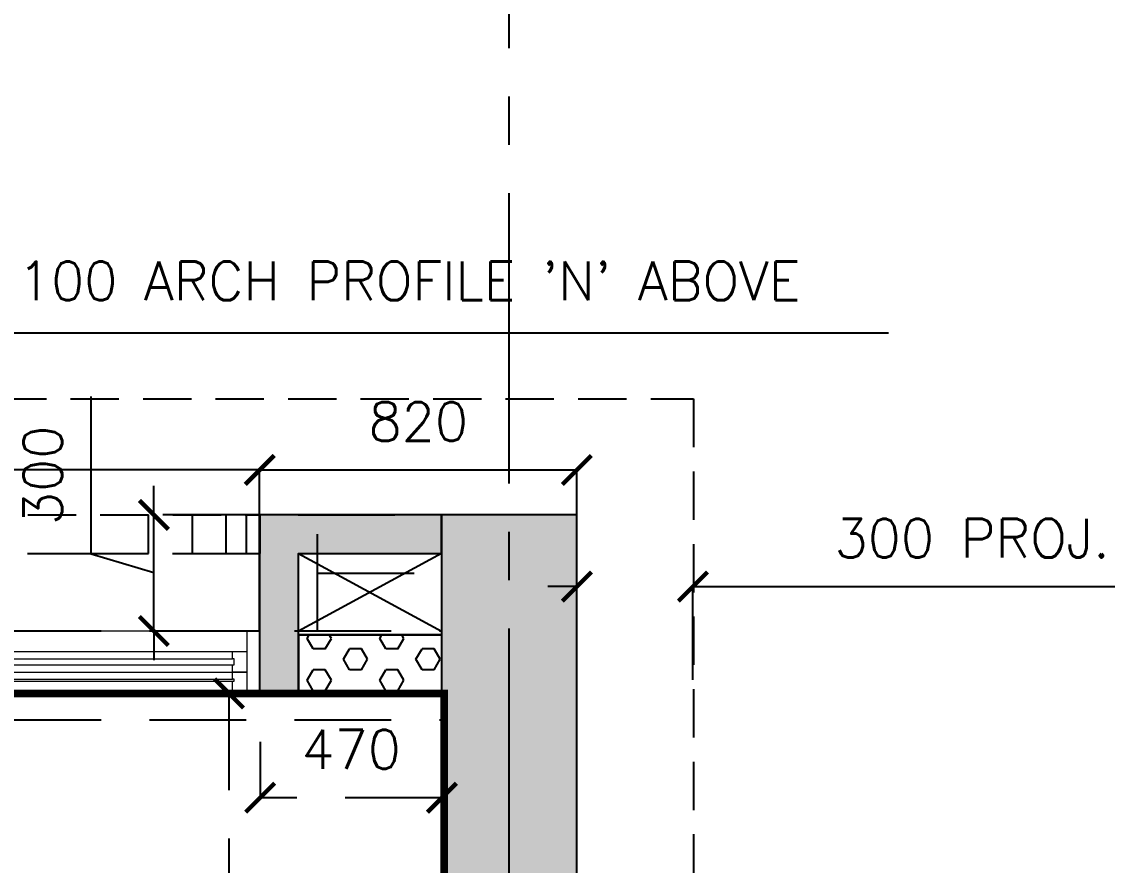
# Model space of a CAD drawing. Header units: millimetres. Extents: x 1135099 to 1230264, y -5736945 to -5695799.
# Drawn here: x 1215715 to 1218522, y -5702795 to -5700615 of the extents above; entities that cross this region are included whole.
import ezdxf

# ---------------------------------------------------------------- set-up
doc = ezdxf.new("R2010")
doc.units = ezdxf.units.MM
doc.header["$LTSCALE"] = 1000
doc.header["$MEASUREMENT"] = 0
for name, pattern in [('$0$AUDIT_D_120904163729-0', [0]), ('$0$HIDDEN', [0.375, 0.25, -0.125]), ('$2$AUDIT_D_120904163729-0', [0]), ('$5$HIDDEN', [0.375, 0.25, -0.125]), ('2BHK-A - BACK$1$AUDIT_D_120904163729-0', [0]), ('AUDIT_D_120904163729-0', [0]), ('T8(T9 IS SIMILAR) - 1st FLOOR ELEVATION$0$AUDIT_D_120904163729-0', [0]), ('T8(T9 IS SIMILAR) - 1st FLOOR ELEVATION$0$HIDDEN', [0.375, 0.25, -0.125]), ('T8(T9 IS SIMILAR) - DIMENSION & TEXTING$0$HIDDEN', [0.375, 0.25, -0.125]), ('T8(T9 IS SIMILAR) - TYPICAL FLOOR ELEVATION$1$AUDIT_D_120904163729-0', [0]), ('T8(T9 IS SIMILAR) - TYPICAL FLOOR ELEVATION$1$HIDDEN', [0.375, 0.25, -0.125]), ('T8(T9 IS SIMILAR)$0$$0$HIDDEN', [0.375, 0.25, -0.125]), ('T8_REFUGE COLUMNS$0$CENTER2', [1.125, 0.75, -0.125, 0.125, -0.125])]:
    doc.linetypes.add(name, pattern=pattern)
doc.layers.get('0').update_dxf_attribs({"linetype": 'AUDIT_D_120904163729-0'})
for name, color, linetype in [('$0$A-DIM', 1, '$0$AUDIT_D_120904163729-0'), ('$1$A-DIM', 1, '$2$AUDIT_D_120904163729-0'), ('2BHK-A - BACK$1$A-HATCH -160', 251, '2BHK-A - BACK$1$AUDIT_D_120904163729-0'), ('T8(T9 IS SIMILAR) - 1st FLOOR ELEVATION$0$A-WALL-FEATURES', 110, 'T8(T9 IS SIMILAR) - 1st FLOOR ELEVATION$0$AUDIT_D_120904163729-0'), ('T8(T9 IS SIMILAR) - DIMENSION & TEXTING$0$A-DIMENSIONS', 2, 'T8(T9 IS SIMILAR) - DIMENSION & TEXTING$0$HIDDEN'), ('T8(T9 IS SIMILAR) - TYPICAL FLOOR ELEVATION$1$A-DIM', 1, 'T8(T9 IS SIMILAR) - TYPICAL FLOOR ELEVATION$1$AUDIT_D_120904163729-0'), ('T8(T9 IS SIMILAR) - TYPICAL FLOOR ELEVATION$1$A-WALL HATCH', 252, 'T8(T9 IS SIMILAR) - TYPICAL FLOOR ELEVATION$1$AUDIT_D_120904163729-0'), ('T8(T9 IS SIMILAR) - TYPICAL FLOOR ELEVATION$1$A-WALL-FEATURES', 6, 'T8(T9 IS SIMILAR) - TYPICAL FLOOR ELEVATION$1$AUDIT_D_120904163729-0'), ('T8(T9 IS SIMILAR)$0$S-BEAM', 20, 'T8(T9 IS SIMILAR)$0$$0$HIDDEN'), ('T8_REFUGE COLUMNS$0$A-CENTERLINE', 193, 'T8_REFUGE COLUMNS$0$CENTER2'), ('T8_REFUGE COLUMNS$1$A-RCC COLS', 3, 'Continuous'), ('T8_TYPICAL COLUMNS$0$A-RCC COLS', 3, 'Continuous')]:
    doc.layers.add(name, color=color, linetype=linetype)
for name, color, linetype, lineweight in [('2BHK-A - BACK$1$A-WALL- 160', 6, 'Continuous', 30), ('2BHK-A - BACK$1$Window', 4, 'Continuous', 20), ('T8(T9 IS SIMILAR)$0$D&W', 8, 'Continuous', 25)]:
    doc.layers.add(name, color=color, linetype=linetype, lineweight=lineweight)
doc.layers.add('A-RERA CARPET AREA', color=30, linetype='Continuous', plot=False)
doc.layers.add('T8_REFUGE COLUMNS$1$COL-HATCH', color=7, linetype='Continuous', lineweight=25, true_color=0xa3a3a3)
doc.styles.add('$4$Romans 1', font='romans.shx', dxfattribs={"height": 100})
doc.styles.add('$6$Romans 1', font='romans.shx', dxfattribs={"height": 100})
doc.styles.add('T8(T9 IS SIMILAR) - DIMENSION & TEXTING$0$Romans 1', font='romans.shx', dxfattribs={"height": 100})
doc.styles.add('T8(T9 IS SIMILAR) - TYPICAL FLOOR ELEVATION$1$Romans 1', font='romans.shx', dxfattribs={"height": 100})
doc.dimstyles.new('$1$ALPINE S', dxfattribs={"dimscale": 0, "dimtxt": 100, "dimasz": 75, "dimexe": 0, "dimexo": 0, "dimgap": 75, "dimtad": 1, "dimdec": 0, "dimzin": 0, "dimdsep": 46, "dimtxsty": '$4$Romans 1', "dimblk": '$4$_ArchTick', "dimcen": 0.09, "dimclrd": 256, "dimclre": 256, "dimclrt": 7, "dimadec": 0, "dimazin": 0, "dimtfac": 1, "dimtdec": 0, "dimtofl": 0, "dimtmove": 1, "dimatfit": 0, "dimldrblk": '$1$_Open90', "dimfxl": 1, "dimtolj": 1, "dimtzin": 0, "dimarcsym": 0})
doc.dimstyles.new('$2$ALPINE S', dxfattribs={"dimscale": 0, "dimtxt": 100, "dimasz": 75, "dimexe": 0, "dimexo": 0, "dimgap": 75, "dimtad": 1, "dimdec": 0, "dimzin": 0, "dimdsep": 46, "dimtxsty": '$6$Romans 1', "dimblk": '$6$_ArchTick', "dimcen": 0.09, "dimclrd": 256, "dimclre": 256, "dimclrt": 7, "dimadec": 0, "dimazin": 0, "dimtfac": 1, "dimtdec": 0, "dimtofl": 0, "dimtmove": 1, "dimatfit": 0, "dimldrblk": '$2$_Open90', "dimfxl": 1, "dimtolj": 1, "dimtzin": 0, "dimarcsym": 0})
doc.dimstyles.new('T8(T9 IS SIMILAR) - DIMENSION & TEXTING$0$ALPINE S', dxfattribs={"dimscale": 0, "dimtxt": 100, "dimasz": 75, "dimexe": 0, "dimexo": 0, "dimgap": 75, "dimtad": 1, "dimdec": 0, "dimzin": 0, "dimdsep": 46, "dimtxsty": 'T8(T9 IS SIMILAR) - DIMENSION & TEXTING$0$Romans 1', "dimblk": 'T8(T9 IS SIMILAR) - DIMENSION & TEXTING$0$_ArchTick', "dimcen": 0.09, "dimclrd": 256, "dimclre": 256, "dimclrt": 7, "dimadec": 0, "dimazin": 0, "dimtfac": 1, "dimtdec": 0, "dimtofl": 0, "dimtmove": 1, "dimatfit": 0, "dimldrblk": 'T8(T9 IS SIMILAR) - DIMENSION & TEXTING$0$_Open90', "dimfxl": 1, "dimtolj": 1, "dimtzin": 0, "dimarcsym": 0})
doc.dimstyles.new('T8(T9 IS SIMILAR) - TYPICAL FLOOR ELEVATION$1$ALPINE S', dxfattribs={"dimscale": 0, "dimtxt": 100, "dimasz": 75, "dimexe": 0, "dimexo": 0, "dimgap": 75, "dimtad": 1, "dimdec": 0, "dimzin": 0, "dimdsep": 46, "dimtxsty": 'T8(T9 IS SIMILAR) - TYPICAL FLOOR ELEVATION$1$Romans 1', "dimblk": 'T8(T9 IS SIMILAR) - TYPICAL FLOOR ELEVATION$1$_ArchTick', "dimcen": 0.09, "dimclrd": 256, "dimclre": 256, "dimclrt": 7, "dimadec": 0, "dimazin": 0, "dimtfac": 1, "dimtdec": 0, "dimtofl": 0, "dimtmove": 1, "dimatfit": 0, "dimldrblk": 'T8(T9 IS SIMILAR) - TYPICAL FLOOR ELEVATION$1$_Open90', "dimfxl": 1, "dimtolj": 1, "dimtzin": 0, "dimarcsym": 0})

# ---------------------------------------------------------------- blocks, each defined once
blk = doc.blocks.new('T8(T9 IS SIMILAR) - DIMENSION & TEXTING$0$_ArchTick')
at = {"color": 0, "linetype": 'ByBlock', "const_width": 0.15}
blk.add_lwpolyline([(-0.5, -0.5), (0.5, 0.5)], dxfattribs=at)
blk = doc.blocks.new('*D530')
at = {"layer": 'T8(T9 IS SIMILAR) - DIMENSION & TEXTING$0$A-DIMENSIONS', "linetype": 'T8(T9 IS SIMILAR) - DIMENSION & TEXTING$0$HIDDEN', "lineweight": -2, "transparency": 16777216}
for p, q in [((1216331.8, -5702475.6), (1216331.8, -5702620.2)), ((1216801.9, -5702475.6), (1216801.9, -5702620.2))]:
    blk.add_line(p, q, dxfattribs=at)
at = {"layer": 'T8(T9 IS SIMILAR) - DIMENSION & TEXTING$0$A-DIMENSIONS', "lineweight": -2, "transparency": 16777216}
blk.add_line((1216801.9, -5702620.2), (1216331.8, -5702620.2), dxfattribs=at)
at = {"layer": 'T8(T9 IS SIMILAR) - DIMENSION & TEXTING$0$A-DIMENSIONS', "linetype": 'ByBlock', "lineweight": -2, "transparency": 16777216, "xscale": 75, "yscale": 75, "zscale": 75, "rotation": 180}
blk.add_blockref('T8(T9 IS SIMILAR) - DIMENSION & TEXTING$0$_ArchTick', (1216331.8, -5702620.2), dxfattribs=at)
at = {"layer": 'T8(T9 IS SIMILAR) - DIMENSION & TEXTING$0$A-DIMENSIONS', "linetype": 'ByBlock', "lineweight": -2, "transparency": 16777216, "xscale": 75, "yscale": 75, "zscale": 75}
blk.add_blockref('T8(T9 IS SIMILAR) - DIMENSION & TEXTING$0$_ArchTick', (1216801.9, -5702620.2), dxfattribs=at)
at = {"layer": 'T8(T9 IS SIMILAR) - DIMENSION & TEXTING$0$A-DIMENSIONS', "color": 7, "linetype": 'ByBlock', "transparency": 16777216, "insert": (1216566.9, -5702495.2), "char_height": 100, "attachment_point": 5, "style": 'T8(T9 IS SIMILAR) - DIMENSION & TEXTING$0$Romans 1'}
blk.add_mtext('\\A1;470', dxfattribs=at)
blk = doc.blocks.new('T8(T9 IS SIMILAR) - DIMENSION & TEXTING$0$_Open90')
at = {"color": 0, "linetype": 'ByBlock', "lineweight": -2}
for p, q in [((-0.5, 0.5), (0, 0)), ((0, 0), (-1, 0)), ((0, 0), (-0.5, -0.5))]:
    blk.add_line(p, q, dxfattribs=at)
blk = doc.blocks.new('*D483')
at = {"layer": 'T8(T9 IS SIMILAR) - DIMENSION & TEXTING$0$A-DIMENSIONS', "linetype": 'T8(T9 IS SIMILAR) - DIMENSION & TEXTING$0$HIDDEN', "lineweight": -2, "transparency": 16777216}
for p, q in [((1216223.8, -5702350.7), (1216251.1, -5702350.7)), ((1216152.2, -5706300.9), (1216251.1, -5706300.9))]:
    blk.add_line(p, q, dxfattribs=at)
at = {"layer": 'T8(T9 IS SIMILAR) - DIMENSION & TEXTING$0$A-DIMENSIONS', "lineweight": -2, "transparency": 16777216}
blk.add_line((1216251.1, -5702350.7), (1216251.1, -5706300.9), dxfattribs=at)
at = {"layer": 'T8(T9 IS SIMILAR) - DIMENSION & TEXTING$0$A-DIMENSIONS', "linetype": 'ByBlock', "lineweight": -2, "transparency": 16777216, "xscale": 75, "yscale": 75, "zscale": 75}
for p, rotation in [((1216251.1, -5702350.7), 90), ((1216251.1, -5706300.9), 270)]:
    blk.add_blockref('T8(T9 IS SIMILAR) - DIMENSION & TEXTING$0$_ArchTick', p, dxfattribs=dict(at, rotation=rotation))
at = {"layer": 'T8(T9 IS SIMILAR) - DIMENSION & TEXTING$0$A-DIMENSIONS', "color": 7, "linetype": 'ByBlock', "transparency": 16777216, "insert": (1216126.1, -5704325.8), "char_height": 100, "attachment_point": 5, "rotation": 90, "style": 'T8(T9 IS SIMILAR) - DIMENSION & TEXTING$0$Romans 1'}
blk.add_mtext('\\A1;3950', dxfattribs=at)
blk = doc.blocks.new('T8(T9 IS SIMILAR) - 1st FLOOR ELEVATION')
at = {"layer": 'T8(T9 IS SIMILAR) - 1st FLOOR ELEVATION$0$A-WALL-FEATURES', "color": 2, "linetype": 'T8(T9 IS SIMILAR) - 1st FLOOR ELEVATION$0$HIDDEN', "ltscale": 0.5}
for p, q in [((1214230.6, -5701889, -0.6), (1216330.6, -5701889, -0.6)), ((1215894.1, -5701889, -0.6), (1215894.1, -5701989, -0.6)), ((1216042.5, -5701889, -0.6), (1216042.5, -5701989, -0.6)), ((1216156, -5701889, -0.6), (1216156, -5701989, -0.6)), ((1216243.3, -5701889, -0.6), (1216243.3, -5701989, -0.6)), ((1216295.7, -5701889, -0.6), (1216295.7, -5701989, -0.6)), ((1216330.6, -5701889, -0.6), (1216330.6, -5701989, -0.6)), ((1214230.6, -5701989, -0.6), (1216330.6, -5701989, -0.6))]:
    blk.add_line(p, q, dxfattribs=at)
blk.add_lwpolyline([(1213403.9, -5701589.7), (1217451.9, -5701589.7), (1217451.9, -5706800.3), (1216152.2, -5706800.3)], dxfattribs=at)
blk = doc.blocks.new('T8_REFUGE COLUMNS')
at = {"layer": 'T8_REFUGE COLUMNS$1$COL-HATCH', "linetype": 'ByBlock'}
h = blk.add_hatch(color=256, dxfattribs=at)
h.dxf.hatch_style = 1
h.paths.add_polyline_path([(1217152.1, -5701889.9), (1216802.1, -5701889.9), (1216802.1, -5705049.9), (1217152.1, -5705049.9)])
at = {"layer": 'T8_REFUGE COLUMNS$0$A-CENTERLINE'}
blk.add_line((1216977.1, -5728808.5), (1216977.1, -5698299.6), dxfattribs=at)
at = {"layer": 'T8_REFUGE COLUMNS$1$A-RCC COLS', "linetype": 'ByBlock'}
blk.add_lwpolyline([(1217152.1, -5701889.9), (1216802.1, -5701889.9), (1216802.1, -5705049.9), (1217152.1, -5705049.9)], close=True, dxfattribs=at)
blk = doc.blocks.new('T8_TYPICAL COLUMNS')
at = {"layer": 'T8_TYPICAL COLUMNS$0$A-RCC COLS', "linetype": 'ByBlock'}
blk.add_blockref('T8_REFUGE COLUMNS', (0, 0), dxfattribs=at)
blk = doc.blocks.new('2BHK-A - BACK$0$2100')
at = {"layer": '2BHK-A - BACK$1$Window', "color": 1, "lineweight": 13}
for p, q in [((1150876.5, -5693344.1), (1148842.5, -5693344.1)), ((1149840.7, -5693344.1), (1148880, -5693344.1)), ((1149840.7, -5693397.4), (1148880, -5693397.4)), ((1149840.7, -5693397.4), (1149878.2, -5693397.4)), ((1149878.2, -5693397.4), (1150876.5, -5693397.4)), ((1148842.5, -5693450.8), (1148842.5, -5693450.8)), ((1149840.7, -5693450.8), (1148880, -5693450.8)), ((1150839, -5693450.8), (1149878.2, -5693450.8)), ((1149840.7, -5693504.1), (1148842.5, -5693504.1)), ((1150839, -5693504.1), (1149878.2, -5693504.1))]:
    blk.add_line(p, q, dxfattribs=at)
at = {"layer": '2BHK-A - BACK$1$Window', "color": 5, "lineweight": 13}
for p, q in [((1149840.7, -5693374.4), (1148880, -5693374.4)), ((1149840.7, -5693378.9), (1148880, -5693378.9)), ((1149840.7, -5693416), (1148880, -5693416)), ((1149840.7, -5693432.2), (1148880, -5693432.2)), ((1150839, -5693469.3), (1149878.2, -5693469.3)), ((1150839, -5693485.5), (1149878.2, -5693485.5))]:
    blk.add_line(p, q, dxfattribs=at)
at = {"layer": '2BHK-A - BACK$1$Window', "color": 4, "lineweight": 13}
for points in [[(1148842.5, -5693344.1), (1148809.5, -5693344.1), (1148809.5, -5693504.1), (1148842.5, -5693504.1)], [(1148880, -5693378.9), (1148880, -5693397.4), (1148842.5, -5693397.4), (1148842.5, -5693344.1), (1148880, -5693344.1), (1148880, -5693374.4), (1148875.5, -5693374.4), (1148875.5, -5693378.9)], [(1149840.7, -5693378.9), (1149840.7, -5693397.4), (1149878.2, -5693397.4), (1149878.2, -5693344.1), (1149840.7, -5693344.1), (1149840.7, -5693374.4), (1149845.2, -5693374.4), (1149845.2, -5693378.9)], [(1150909.5, -5693344.1), (1150876.5, -5693344.1), (1150876.5, -5693504.1), (1150909.5, -5693504.1)], [(1148880, -5693432.2), (1148880, -5693450.8), (1148842.5, -5693450.8), (1148842.5, -5693397.4), (1148880, -5693397.4), (1148880, -5693416), (1148875.5, -5693416), (1148875.5, -5693432.2)], [(1149840.7, -5693432.2), (1149840.7, -5693450.8), (1149878.2, -5693450.8), (1149878.2, -5693397.4), (1149840.7, -5693397.4), (1149840.7, -5693416), (1149845.2, -5693416), (1149845.2, -5693432.2)], [(1149878.2, -5693485.5), (1149878.2, -5693504.1), (1149840.7, -5693504.1), (1149840.7, -5693450.8), (1149878.2, -5693450.8), (1149878.2, -5693469.3), (1149873.7, -5693469.3), (1149873.7, -5693485.5)], [(1150839, -5693485.5), (1150839, -5693504.1), (1150876.5, -5693504.1), (1150876.5, -5693450.8), (1150839, -5693450.8), (1150839, -5693469.3), (1150843.5, -5693469.3), (1150843.5, -5693485.5)]]:
    blk.add_lwpolyline(points, close=True, dxfattribs=at)
blk = doc.blocks.new('2BHK-A - BACK')
at = {"layer": '2BHK-A - BACK$1$A-HATCH -160', "linetype": 'ByBlock'}
h = blk.add_hatch(dxfattribs=at)
h.set_pattern_fill('HEX', color=256, scale=250)
h.set_pattern_definition([(9e-15, (-0.22, 0.45), (-1e-29, 54.12658774), [31.25, -62.5]), (120, (-0.22, 0.45), (-46.875, -27.06329387), [31.25, -62.5]), (60, (31.03, 0.45), (-46.875, 27.06329387), [31.25, -62.5])])
h.paths.add_polyline_path([(1195742.4, -5702199.2), (1196112.6, -5702199.2), (1196112.6, -5702349.2), (1195742.4, -5702349.2)])
h.paths.add_polyline_path([(1198412.6, -5702349.2), (1199132.1, -5702349.2), (1199132.1, -5702199.2), (1198412.6, -5702199.2)])
at = {"layer": '2BHK-A - BACK$1$A-WALL- 160', "linetype": 'ByBlock'}
for p, q in [((1195742.4, -5702199.2), (1196112.6, -5702199.2)), ((1196112.6, -5702349.2), (1196112.6, -5702199.2)), ((1195742.4, -5702349.2), (1196112.6, -5702349.2))]:
    blk.add_line(p, q, dxfattribs=at)
at = {"layer": '2BHK-A - BACK$1$A-WALL- 160', "linetype": 'ByBlock', "xscale": -1, "rotation": 180}
blk.add_blockref('2BHK-A - BACK$0$2100', (47403.1, -11395693.4), dxfattribs=at)
blk = doc.blocks.new('T8(T9 IS SIMILAR) - TYPICAL FLOOR ELEVATION$1$_ArchTick')
at = {"color": 0, "linetype": 'ByBlock', "const_width": 0.15}
blk.add_lwpolyline([(-0.5, -0.5), (0.5, 0.5)], dxfattribs=at)
blk = doc.blocks.new('*D775')
at = {"layer": 'T8(T9 IS SIMILAR) - TYPICAL FLOOR ELEVATION$1$A-DIM', "lineweight": -2, "transparency": 16777216}
for p, q in [((1215895.9, -5701990.9), (1215895.9, -5701583.8)), ((1216058.4, -5701889.7), (1216058.4, -5701814.7)), ((1216058.4, -5702189.7), (1216058.4, -5701889.7)), ((1216058.4, -5702039.7), (1215895.9, -5701990.9)), ((1216058.4, -5702189.7), (1216058.4, -5702264.7))]:
    blk.add_line(p, q, dxfattribs=at)
at = {"layer": 'T8(T9 IS SIMILAR) - TYPICAL FLOOR ELEVATION$1$A-DIM', "linetype": 'T8(T9 IS SIMILAR) - TYPICAL FLOOR ELEVATION$1$HIDDEN', "lineweight": -2, "transparency": 16777216}
for p, q in [((1216331.8, -5701889.7), (1216058.4, -5701889.7)), ((1216331.8, -5702189.7), (1216058.4, -5702189.7))]:
    blk.add_line(p, q, dxfattribs=at)
at = {"layer": 'T8(T9 IS SIMILAR) - TYPICAL FLOOR ELEVATION$1$A-DIM', "linetype": 'ByBlock', "lineweight": -2, "transparency": 16777216, "xscale": 75, "yscale": 75, "zscale": 75}
for p, rotation in [((1216058.4, -5701889.7), 270), ((1216058.4, -5702189.7), 90)]:
    blk.add_blockref('T8(T9 IS SIMILAR) - TYPICAL FLOOR ELEVATION$1$_ArchTick', p, dxfattribs=dict(at, rotation=rotation))
at = {"layer": 'T8(T9 IS SIMILAR) - TYPICAL FLOOR ELEVATION$1$A-DIM', "color": 7, "linetype": 'ByBlock', "transparency": 16777216, "insert": (1215770.9, -5701787.4), "char_height": 100, "attachment_point": 5, "rotation": 90, "style": 'T8(T9 IS SIMILAR) - TYPICAL FLOOR ELEVATION$1$Romans 1'}
blk.add_mtext('\\A1;300', dxfattribs=at)
blk = doc.blocks.new('T8(T9 IS SIMILAR) - TYPICAL FLOOR ELEVATION$1$_Open90')
at = {"color": 0, "linetype": 'ByBlock', "lineweight": -2}
for p, q in [((-0.5, 0.5), (0, 0)), ((0, 0), (-1, 0)), ((0, 0), (-0.5, -0.5))]:
    blk.add_line(p, q, dxfattribs=at)
blk = doc.blocks.new('*D776')
at = {"layer": 'T8(T9 IS SIMILAR) - TYPICAL FLOOR ELEVATION$1$A-DIM', "linetype": 'T8(T9 IS SIMILAR) - TYPICAL FLOOR ELEVATION$1$HIDDEN', "lineweight": -2, "transparency": 16777216}
for p, q in [((1216331.8, -5701889.7), (1216331.8, -5701773.5)), ((1217151.9, -5701889.7), (1217151.9, -5701773.5))]:
    blk.add_line(p, q, dxfattribs=at)
at = {"layer": 'T8(T9 IS SIMILAR) - TYPICAL FLOOR ELEVATION$1$A-DIM', "lineweight": -2, "transparency": 16777216}
blk.add_line((1216331.8, -5701773.5), (1217151.9, -5701773.5), dxfattribs=at)
at = {"layer": 'T8(T9 IS SIMILAR) - TYPICAL FLOOR ELEVATION$1$A-DIM', "linetype": 'ByBlock', "lineweight": -2, "transparency": 16777216, "xscale": 75, "yscale": 75, "zscale": 75, "rotation": 180}
blk.add_blockref('T8(T9 IS SIMILAR) - TYPICAL FLOOR ELEVATION$1$_ArchTick', (1216331.8, -5701773.5), dxfattribs=at)
at = {"layer": 'T8(T9 IS SIMILAR) - TYPICAL FLOOR ELEVATION$1$A-DIM', "linetype": 'ByBlock', "lineweight": -2, "transparency": 16777216, "xscale": 75, "yscale": 75, "zscale": 75}
blk.add_blockref('T8(T9 IS SIMILAR) - TYPICAL FLOOR ELEVATION$1$_ArchTick', (1217151.9, -5701773.5), dxfattribs=at)
at = {"layer": 'T8(T9 IS SIMILAR) - TYPICAL FLOOR ELEVATION$1$A-DIM', "color": 7, "linetype": 'ByBlock', "transparency": 16777216, "insert": (1216741.9, -5701648.5), "char_height": 100, "attachment_point": 5, "style": 'T8(T9 IS SIMILAR) - TYPICAL FLOOR ELEVATION$1$Romans 1'}
blk.add_mtext('\\A1;820', dxfattribs=at)
blk = doc.blocks.new('$4$_ArchTick')
at = {"color": 0, "linetype": 'ByBlock', "const_width": 0.15}
blk.add_lwpolyline([(-0.5, -0.5), (0.5, 0.5)], dxfattribs=at)
blk = doc.blocks.new('*D137')
at = {"layer": '$0$A-DIM', "lineweight": -2, "transparency": 16777216}
for p, q in [((30449.7, 17026.4), (30561.3, 17380.3)), ((30561.3, 17380.3), (33125.6, 17380.3)), ((31499.7, 17026.4), (29399.7, 17026.4))]:
    blk.add_line(p, q, dxfattribs=at)
at = {"layer": '$0$A-DIM', "linetype": '$0$HIDDEN', "lineweight": -2, "transparency": 16777216}
for p, q in [((29399.7, 16810.2), (29399.7, 17026.4)), ((31499.7, 16810.8), (31499.7, 17026.4))]:
    blk.add_line(p, q, dxfattribs=at)
at = {"layer": '$0$A-DIM', "linetype": 'ByBlock', "lineweight": -2, "transparency": 16777216, "xscale": 75, "yscale": 75, "zscale": 75, "rotation": 180}
blk.add_blockref('$4$_ArchTick', (29399.7, 17026.4), dxfattribs=at)
at = {"layer": '$0$A-DIM', "linetype": 'ByBlock', "lineweight": -2, "transparency": 16777216, "xscale": 75, "yscale": 75, "zscale": 75}
blk.add_blockref('$4$_ArchTick', (31499.7, 17026.4), dxfattribs=at)
at = {"layer": '$0$A-DIM', "color": 7, "linetype": 'ByBlock', "transparency": 16777216, "insert": (31843.4, 17514.8), "char_height": 100, "attachment_point": 5, "style": '$4$Romans 1'}
blk.add_mtext("\\A1;2100 ARCH PROFILE 'N' ABOVE", dxfattribs=at)
blk = doc.blocks.new('$1$_Open90')
at = {"color": 0, "linetype": 'ByBlock', "lineweight": -2}
for p, q in [((-0.5, 0.5), (0, 0)), ((0, 0), (-1, 0)), ((0, 0), (-0.5, -0.5))]:
    blk.add_line(p, q, dxfattribs=at)
blk = doc.blocks.new('$6$_ArchTick')
at = {"color": 0, "linetype": 'ByBlock', "const_width": 0.15}
blk.add_lwpolyline([(-0.5, -0.5), (0.5, 0.5)], dxfattribs=at)
blk = doc.blocks.new('*D142')
at = {"layer": '$1$A-DIM', "lineweight": -2, "transparency": 16777216}
for p, q in [((32319.9, 16725.1), (32244.9, 16725.1)), ((32619.9, 16725.1), (35062.8, 16725.1))]:
    blk.add_line(p, q, dxfattribs=at)
at = {"layer": '$1$A-DIM', "linetype": '$5$HIDDEN', "lineweight": -2, "transparency": 16777216}
for p, q in [((32319.9, 16483.9), (32319.9, 16725.1)), ((32619.9, 16483.9), (32619.9, 16725.1))]:
    blk.add_line(p, q, dxfattribs=at)
at = {"layer": '$1$A-DIM', "linetype": 'ByBlock', "lineweight": -2, "transparency": 16777216, "xscale": 75, "yscale": 75, "zscale": 75}
blk.add_blockref('$6$_ArchTick', (32319.9, 16725.1), dxfattribs=at)
at = {"layer": '$1$A-DIM', "linetype": 'ByBlock', "lineweight": -2, "transparency": 16777216, "xscale": 75, "yscale": 75, "zscale": 75, "rotation": 180}
blk.add_blockref('$6$_ArchTick', (32619.9, 16725.1), dxfattribs=at)
at = {"layer": '$1$A-DIM', "color": 7, "linetype": 'ByBlock', "transparency": 16777216, "insert": (33916.3, 16850.1), "char_height": 100, "attachment_point": 5, "style": '$6$Romans 1'}
blk.add_mtext('\\A1;300 PROJ. AT PARAPET LVL', dxfattribs=at)
blk = doc.blocks.new('$2$_Open90')
at = {"color": 0, "linetype": 'ByBlock', "lineweight": -2}
for p, q in [((-0.5, 0.5), (0, 0)), ((0, 0), (-1, 0)), ((0, 0), (-0.5, -0.5))]:
    blk.add_line(p, q, dxfattribs=at)
blk = doc.blocks.new('T8(T9 IS SIMILAR) - DIMENSION & TEXTING')
at = {"layer": 'T8(T9 IS SIMILAR) - DIMENSION & TEXTING$0$A-DIMENSIONS', "linetype": 'ByBlock'}
for base, p1, p2, angle, picture, middle in [((1216251.1, -5706300.9), (1216223.8, -5702350.7), (1216152.2, -5706300.9, -0.7), 270, '*D483', (1216126.1, -5704325.8)), ((1216331.8, -5702620.2), (1216801.9, -5702475.6), (1216331.8, -5702475.6), 180, '*D530', (1216566.9, -5702495.2))]:
    dim = blk.add_linear_dim(base=base, p1=p1, p2=p2, angle=angle, dimstyle='T8(T9 IS SIMILAR) - DIMENSION & TEXTING$0$ALPINE S', override={"dimscale": 1, "dimfxl": 5, "dimarcsym": 1}, dxfattribs=at)
    dim.commit()
    dim.dimension.update_dxf_attribs({"geometry": picture, "text_midpoint": middle})
blk = doc.blocks.new('T8(T9 IS SIMILAR) - TYPICAL FLOOR ELEVATION')
at = {"layer": 'T8(T9 IS SIMILAR) - TYPICAL FLOOR ELEVATION$1$A-WALL HATCH', "linetype": 'ByBlock'}
h = blk.add_hatch(dxfattribs=at)
h.set_pattern_fill('ZIGZAG', color=256, scale=250)
h.set_pattern_definition([(0, (0, 0), (31.25, 31.25), [31.25, -31.25]), (90, (31.25, 0), (-31.25, 31.25), [31.25, -31.25])])
h.paths.add_polyline_path([(1186332.7, -5719983.5), (1186332.7, -5719683.5), (1186432.7, -5719683.5), (1186432.7, -5719883.5), (1186982.7, -5719883.5), (1186982.7, -5719523.5), (1187082.7, -5719523.5), (1187082.7, -5719983.5)])
h.paths.add_polyline_path([(1190232.7, -5719983.5), (1190232.7, -5719683.5), (1190132.7, -5719683.5), (1190132.7, -5719883.5), (1189582.7, -5719883.5), (1189582.7, -5719523.5), (1189482.7, -5719523.5), (1189482.7, -5719983.5)])
h.paths.add_polyline_path([(1190857.7, -5717933.5), (1190857.7, -5717733.5), (1190757.7, -5717733.5), (1190757.7, -5717933.5)])
h.paths.add_polyline_path([(1193357.7, -5717733.5), (1193357.7, -5717933.5), (1193257.7, -5717933.5), (1193257.7, -5717733.5)])
h.paths.add_polyline_path([(1196632.8, -5709938.8), (1196632.8, -5709738.8), (1196532.8, -5709738.8), (1196532.8, -5709938.8)])
h.paths.add_polyline_path([(1194132, -5709738.8), (1194132, -5709938.8), (1194032, -5709938.8), (1194032, -5709738.8)])
h.paths.add_polyline_path([(1195742.7, -5701889.7), (1196212.8, -5701889.7), (1196212.8, -5702349.7), (1196112.8, -5702349.7), (1196112.8, -5701989.7), (1195742.7, -5701989.7)])
h.paths.add_polyline_path([(1198312.8, -5702349.7), (1198312.8, -5701889.7), (1199132.6, -5701889.7), (1199132.6, -5701989.7), (1198412.8, -5701989.7), (1198412.8, -5702349.7)])
h.paths.add_polyline_path([(1199662.5, -5701090.3), (1199662.5, -5700890.3), (1199762.5, -5700890.3), (1199762.5, -5701090.3)])
h.paths.add_polyline_path([(1201862.6, -5700890.3), (1201862.6, -5701090.3), (1201962.6, -5701090.3), (1201962.6, -5700890.3)])
h.paths.add_polyline_path([(1210681.9, -5700890.3), (1210681.9, -5701090.3), (1210581.9, -5701090.3), (1210581.9, -5700890.3)])
h.paths.add_polyline_path([(1212882, -5701090.3), (1212882, -5700890.3), (1212782, -5700890.3), (1212782, -5701090.3)])
h.paths.add_polyline_path([(1214231.8, -5702349.7), (1214231.8, -5701889.7), (1213412.3, -5701889.7), (1213412.3, -5701989.7), (1214131.8, -5701989.7), (1214131.8, -5702349.7)])
h.paths.add_polyline_path([(1216801.9, -5701889.7), (1216331.8, -5701889.7), (1216331.8, -5702349.7), (1216431.8, -5702349.7), (1216431.8, -5701989.7), (1216801.9, -5701989.7)])
h.paths.add_polyline_path([(1215911.7, -5709938.8), (1215911.7, -5709738.8), (1216011.7, -5709738.8), (1216011.7, -5709938.8)])
h.paths.add_polyline_path([(1218412.5, -5709738.8), (1218412.5, -5709938.8), (1218512.5, -5709938.8), (1218512.5, -5709738.8)])
h.paths.add_polyline_path([(1221686.9, -5717933.5), (1221686.9, -5717733.5), (1221786.9, -5717733.5), (1221786.9, -5717933.5)])
h.paths.add_polyline_path([(1219186.9, -5717733.5), (1219186.9, -5717933.5), (1219286.9, -5717933.5), (1219286.9, -5717733.5)])
h.paths.add_polyline_path([(1222311.8, -5719983.5), (1222311.8, -5719683.5), (1222411.8, -5719683.5), (1222411.8, -5719883.5), (1222961.8, -5719883.5), (1222961.8, -5719523.5), (1223061.8, -5719523.5), (1223061.8, -5719983.5)])
h.paths.add_polyline_path([(1226211.8, -5719983.5), (1226211.8, -5719683.5), (1226111.8, -5719683.5), (1226111.8, -5719883.5), (1225561.8, -5719883.5), (1225561.8, -5719523.5), (1225461.8, -5719523.5), (1225461.8, -5719983.5)])
h.paths.add_polyline_path([(1217001.9, -5727584.6), (1216901.9, -5727584.6), (1216901.9, -5727784.6), (1216356.8, -5727784.6), (1216356.8, -5727424.6), (1216256.8, -5727424.6), (1216256.8, -5727884.6), (1217001.9, -5727884.6)])
h.paths.add_polyline_path([(1214156.8, -5727424.6), (1214056.8, -5727424.6), (1214056.8, -5727784.6), (1213412.3, -5727784.6), (1213412.3, -5727884.6), (1214156.8, -5727884.6)])
h.paths.add_polyline_path([(1210681.9, -5728884), (1210681.9, -5728684), (1210581.9, -5728684), (1210581.9, -5728884)])
h.paths.add_polyline_path([(1212882, -5728684), (1212882, -5728884), (1212782, -5728884), (1212782, -5728684)])
h.paths.add_polyline_path([(1201862.6, -5728884), (1201862.6, -5728684), (1201962.6, -5728684), (1201962.6, -5728884)])
h.paths.add_polyline_path([(1199662.5, -5728684), (1199662.5, -5728884), (1199762.5, -5728884), (1199762.5, -5728684)])
h.paths.add_polyline_path([(1198387.7, -5727424.6), (1198487.7, -5727424.6), (1198487.7, -5727784.6), (1199132.3, -5727784.6), (1199132.3, -5727884.6), (1198387.7, -5727884.6)])
h.paths.add_polyline_path([(1195542.6, -5727584.6), (1195642.6, -5727584.6), (1195642.6, -5727784.6), (1196187.7, -5727784.6), (1196187.7, -5727424.6), (1196287.7, -5727424.6), (1196287.7, -5727884.6), (1195542.6, -5727884.6)])
at = {"layer": 'T8(T9 IS SIMILAR) - TYPICAL FLOOR ELEVATION$1$A-WALL-FEATURES', "color": 8, "linetype": 'T8(T9 IS SIMILAR) - TYPICAL FLOOR ELEVATION$1$HIDDEN'}
blk.add_line((1214231.8, -5701989.7), (1216331.8, -5701989.7), dxfattribs=at)
at = {"layer": 'T8(T9 IS SIMILAR) - TYPICAL FLOOR ELEVATION$1$A-WALL-FEATURES', "color": 8, "linetype": 'ByBlock'}
for p, q in [((1216801.9, -5701989.7), (1216431.8, -5702189.7)), ((1216431.8, -5701989.7), (1216802, -5702189.7))]:
    blk.add_line(p, q, dxfattribs=at)
at = {"layer": 'T8(T9 IS SIMILAR) - TYPICAL FLOOR ELEVATION$1$A-WALL-FEATURES', "linetype": 'ByBlock'}
blk.add_lwpolyline([(1216801.9, -5701889.7), (1216331.8, -5701889.7), (1216331.8, -5702349.7), (1216431.8, -5702349.7), (1216431.8, -5701989.7), (1216801.9, -5701989.7)], close=True, dxfattribs=at)
at = {"layer": 'T8(T9 IS SIMILAR) - TYPICAL FLOOR ELEVATION$1$A-DIM', "linetype": 'ByBlock'}
for base, p1, p2, angle, picture, middle in [((1216058.4, -5701889.7), (1216331.8, -5702189.7), (1216331.8, -5701889.7), 90, '*D775', (1215770.9, -5701915.9)), ((1217151.9, -5701773.5), (1216331.8, -5701889.7), (1217151.9, -5701889.7), 180, '*D776', (1216741.9, -5701648.5))]:
    dim = blk.add_linear_dim(base=base, p1=p1, p2=p2, angle=angle, dimstyle='T8(T9 IS SIMILAR) - TYPICAL FLOOR ELEVATION$1$ALPINE S', override={"dimscale": 1, "dimfxl": 5, "dimarcsym": 1}, dxfattribs=at)
    dim.commit()
    dim.dimension.update_dxf_attribs({"geometry": picture, "text_midpoint": middle})
blk = doc.blocks.new('T8(T9 IS SIMILAR)')
at = {"layer": 'T8(T9 IS SIMILAR)$0$D&W', "linetype": 'ByBlock', "xscale": -1}
blk.add_blockref('2BHK-A - BACK', (2412544.6, 0), dxfattribs=at)
at = {"layer": 'T8(T9 IS SIMILAR)$0$D&W', "linetype": 'ByBlock'}
blk.add_blockref('T8(T9 IS SIMILAR) - TYPICAL FLOOR ELEVATION', (0, 0), dxfattribs=at)
at = {"layer": 'T8(T9 IS SIMILAR)$0$S-BEAM'}
for p, q in [((1216331.3, -5702189.9, 0), (1216331.3, -5701889.9, 0)), ((1216481.2, -5701889.9, 0), (1216331.3, -5701889.9, 0)), ((1216431, -5701889.9, -0.2), (1216801.2, -5701889.9, -2.6)), ((1216481.2, -5702189.4, 0.2), (1216481.2, -5701889.9, 0)), ((1216481.2, -5702039.9, -0.6), (1216801.2, -5702039.9, -2.6)), ((1213421.6, -5702189.4, 0.7), (1216801.8, -5702189.4, -0.1)), ((1213421.6, -5702419.4, 0.7), (1216802.2, -5702419.4))]:
    blk.add_line(p, q, dxfattribs=at)
at = {"layer": 'T8(T9 IS SIMILAR)$0$D&W', "linetype": 'ByBlock'}
blk.add_blockref('T8_TYPICAL COLUMNS', (0, 0), dxfattribs=at)
blk = doc.blocks.new('2ndflproj')
at = {"layer": '$0$A-DIM', "linetype": 'ByBlock'}
dim = blk.add_linear_dim(base=(29399.7, 17026.4), p1=(31499.7, 16810.8, 0.4), p2=(29399.7, 16810.2), angle=180, text="<> ARCH PROFILE 'N' ABOVE", dimstyle='$1$ALPINE S', override={"dimscale": 1, "dimfxl": 5, "dimarcsym": 1}, dxfattribs=at)
dim.commit()
dim.dimension.update_dxf_attribs({"geometry": '*D137', "text_midpoint": (30636.3, 17380.3), "dimtype": 128})
at = {"layer": '$1$A-DIM', "linetype": 'ByBlock'}
dim = blk.add_linear_dim(base=(32619.9, 16725.1, -0.6), p1=(32319.9, 16483.9, -0.6), p2=(32619.9, 16483.9), text='<> PROJ. AT PARAPET LVL', dimstyle='$2$ALPINE S', override={"dimscale": 1, "dimtmove": 0, "dimfxl": 5, "dimarcsym": 1}, dxfattribs=at)
dim.commit()
dim.dimension.update_dxf_attribs({"geometry": '*D142', "text_midpoint": (33916.3, 16850.1, -0.6)})

msp = doc.modelspace()

# ---------------------------------------------------------------- linework, layer by layer
at = {"layer": 'A-RERA CARPET AREA', "const_width": 20, "elevation": 0.3}
msp.add_lwpolyline([(1206357.1, -5710750.6), (1207457.2, -5710750.6), (1207457.2, -5710550.6), (1210812.5, -5710550.5), (1210812.5, -5708100.3), (1211628.1, -5708100.3), (1211628.1, -5707850.6), (1212107.3, -5707850.6), (1212107.4, -5706301.1), (1213457.1, -5706301.1), (1213457.1, -5707851.4), (1215907.3, -5707851.5), (1215907.3, -5706301), (1216807.7, -5706300.9), (1216807.6, -5702350.9), (1213161.9, -5702350.9), (1213161.9, -5701252), (1210057.2, -5701252), (1210057.2, -5702326), (1209282.4, -5702326), (1209282.3, -5702166), (1206657.2, -5702166), (1206657.2, -5702166), (1206357.2, -5702166)], close=True, dxfattribs=at)

# ---------------------------------------------------------------- block references
at = {"linetype": 'ByBlock'}
msp.add_blockref('T8(T9 IS SIMILAR) - 1st FLOOR ELEVATION', (0, 0), dxfattribs=at)

# ---------------------------------------------------------------- next in the draw order: block references
msp.add_blockref('T8(T9 IS SIMILAR)', (-1.4, 0.2, -0.6), dxfattribs=at)

# ---------------------------------------------------------------- next in the draw order: block references
msp.add_blockref('T8(T9 IS SIMILAR) - DIMENSION & TEXTING', (0, 0), dxfattribs=at)

# ---------------------------------------------------------------- next in the draw order: block references
msp.add_blockref('2ndflproj', (1184830.7, -5718799.7, -0.6), dxfattribs=at)

doc.saveas('drawing.dxf')
